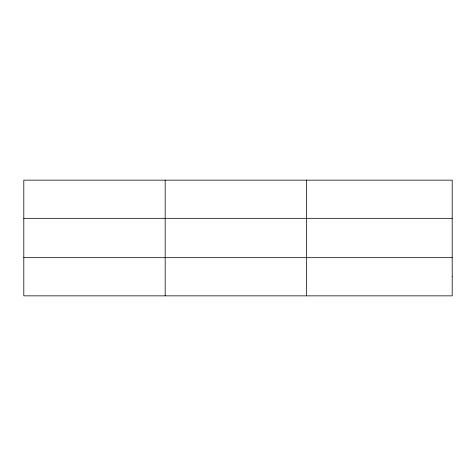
<?xml version="1.0" encoding="UTF-8"?>
<svg xmlns="http://www.w3.org/2000/svg" width="476" height="476" viewBox="0 0 476 476"><rect width="100%" height="100%" fill="white"/><g stroke="black" fill="none" stroke-linecap="round" stroke-linejoin="round"><path stroke-width="0.71" d="M165.172 295.852L165.172 180.148M306.544 295.852L306.544 180.148M23.8 218.329L452.2 218.329M23.8 257.671L452.2 257.671M452.2 276.758L452.2 295.852L23.8 295.852L23.8 180.148L452.2 180.148L452.2 276.758"/></g></svg>
